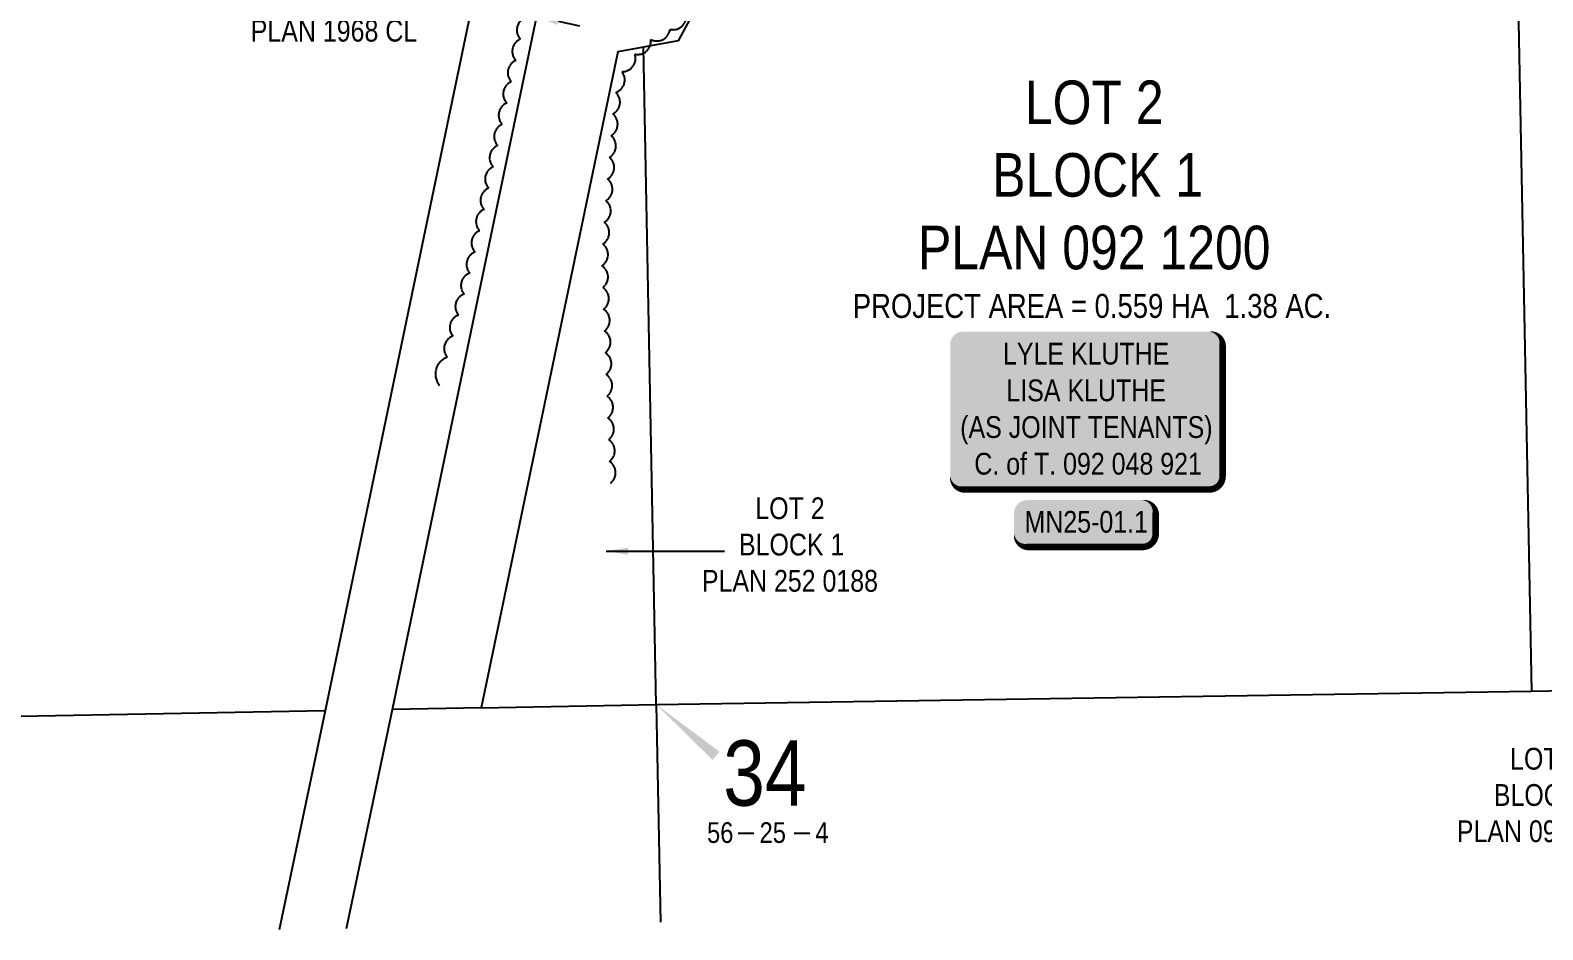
# Model space of a CAD drawing. Extents: x 88833 to 97610, y 5963373 to 5974710.
# Drawn here: x 89558 to 90252, y 5968939 to 5969352 of the extents above; entities that cross this region are included whole.
import ezdxf
from ezdxf.enums import TextEntityAlignment as Align

# ---------------------------------------------------------------- set-up
doc = ezdxf.new("R2010")
doc.units = 0
doc.header["$LTSCALE"] = 5
doc.header["$PDSIZE"] = 5
doc.linetypes.add('0', pattern=[1, 1, 0])
doc.layers.get('Defpoints').update_dxf_attribs({"color": 9})
for name, color, linetype in [('10', 1, 'Continuous'), ('9', 3, 'Continuous'), ('AS-OWNER', 7, 'Continuous'), ('C-SYMBOL', 7, 'Continuous'), ('L-AREAREQUIRED', 7, 'Continuous'), ('L-SECLBL', 7, 'Continuous'), ('L-TITLEDB', 4, 'Continuous'), ('L-TITLEDB-T', 4, 'Continuous'), ('P-APEX RECON-LINE LIST', 240, 'Continuous'), ('T-BUSH', 110, '0')]:
    doc.layers.add(name, color=color, linetype=linetype)
doc.styles.add('100L', font='ARIALN.TTF', dxfattribs={"height": 10})
doc.styles.add('175L', font='ARIALN.TTF', dxfattribs={"height": 2})
doc.styles.add('80', font='ARIALN.TTF', dxfattribs={"height": 10})
doc.styles.add('80CG', font='ARIALN.TTF', dxfattribs={"height": 10})
doc.styles.add('80L', font='ARIALN.TTF', dxfattribs={"height": 10})
doc.styles.add('SIMPLEX', font='ARIALN.TTF')
doc.dimstyles.new('Compass 5 000', dxfattribs={"dimscale": 5, "dimtxt": 9, "dimasz": 2, "dimexe": 0.2, "dimexo": 0.0625, "dimgap": 0.5, "dimtad": 0, "dimtih": 1, "dimtoh": 1, "dimzin": 0, "dimdsep": 46, "dimtxsty": '80CG', "dimcen": 0.1, "dimse1": 1, "dimse2": 1, "dimclrd": 256, "dimclrt": 256, "dimaunit": 1, "dimadec": 4, "dimazin": 0, "dimtfac": 0.06, "dimtofl": 0, "dimtmove": 0, "dimatfit": 1, "dimfxl": 0.2, "dimtolj": 1, "dimtzin": 0, "dimlwd": -1, "dimarcsym": 0})

# ---------------------------------------------------------------- blocks, each defined once
blk = doc.blocks.new('*D389')
at = {"layer": 'Defpoints', "color": 0, "transparency": 16777216}
for p in [(89816.68, 5969632.31), (89846.2, 5969626.16), (89760.82, 5969363.97)]:
    blk.add_point(p, dxfattribs=at)
at = {"layer": 'L-TITLEDB-T', "transparency": 16777216}
for p, q in [((89751.03, 5969366.01), (89741.24, 5969368.05)), ((89800.13, 5969355.79), (89809.92, 5969353.75))]:
    blk.add_line(p, q, dxfattribs=at)
for points in [[(89751.37, 5969367.64), (89750.69, 5969364.38), (89760.82, 5969363.97)], [(89800.47, 5969357.42), (89799.79, 5969354.16), (89790.34, 5969357.83)]]:
    blk.add_solid(points, dxfattribs=at)
at = {"layer": 'L-TITLEDB-T', "transparency": 16777216, "insert": (89697.31, 5969368.05), "char_height": 10, "attachment_point": 5, "style": '80CG'}
blk.add_mtext('\\A1;CN\\P30.18 RAILWAY\\PPLAN 1968 CL', dxfattribs=at)
blk = doc.blocks.new('L-SECLBL')
at = {"layer": '9', "color": 7}
for p, q in [((-5.08, -27.83), (-12.29, -27.83)), ((20.7, -27.83), (13.5, -27.83))]:
    blk.add_line(p, q, dxfattribs=at)
at = {"layer": '10', "color": 2, "style": 'SIMPLEX'}
blk.add_attdef('SEC', text='', height=30, dxfattribs=at).set_placement((0, 0), align=Align.MIDDLE)
at = {"layer": '10', "color": 5, "style": '80L'}
blk.add_attdef('TWP', text='', height=9.5, dxfattribs=at).set_placement((-14.43, -27.37), align=Align.MIDDLE_RIGHT)
blk.add_attdef('RGE', text='', height=9.5, dxfattribs=at).set_placement((3.62, -27.37), align=Align.MIDDLE_CENTER)
blk.add_attdef('MER', text='', height=9.5, dxfattribs=at).set_placement((23.17, -27.37), align=Align.MIDDLE_LEFT)
blk = doc.blocks.new('*U513')
at = {"true_color": 0xffffa8}
h = blk.add_hatch(color=51, dxfattribs=at)
edge = h.paths.add_edge_path()
edge.add_line((-26.5, -11.5), (26.5, -11.5))
edge.add_arc((26.5, -5.5), 6, 270, 360)
edge.add_line((32.5, -5.5), (32.5, 4))
edge.add_arc((26.5, 4), 6, 0, 90)
edge.add_line((26.5, 10), (-26.5, 10))
edge.add_arc((-26.5, 4), 6, 90, 180)
edge.add_line((-32.5, 4), (-32.5, -5.5))
edge.add_arc((-26.5, -5.5), 6, 180, 270)
at = {"color": 240, "flags": 128}
blk.add_lwpolyline([(-26.5, -11.5, 3, 3, 0), (26.5, -11.5, 3, 3, 0.414214), (32.5, -5.5, 3, 3, 0), (32.5, 4, 3, 0, 0.414214), (26.5, 10, 0, 0, 0), (-26.5, 10, 0, 0, 0.414214), (-32.5, 4, 0, 0, 0), (-32.5, -5.5, 0, 3, 0.414214)], format="xyseb", close=True, dxfattribs=at)
for points in [[(-24.67, -8.43, 0, 10, 0), (0, 0, 5, 5, 0)], [(21.05, -6.93, 0, 10, 0), (0, 0, 5, 5, 0)]]:
    blk.add_lwpolyline(points, format="xyseb", dxfattribs=at)
at = {"color": 4, "style": '80'}
blk.add_attdef('OTHER_001', (-14.7, -5), '', height=10, dxfattribs=at)
blk = doc.blocks.new('*U472')
h = blk.add_hatch(color=59)
edge = h.paths.add_edge_path()
edge.add_line((-56.5, -37), (56.5, -37))
edge.add_arc((56.5, -31), 6, 270, 360)
edge.add_line((62.5, -31), (62.5, 29.5))
edge.add_arc((56.5, 29.5), 6, 0, 90)
edge.add_line((56.5, 35.5), (-56.5, 35.5))
edge.add_arc((-56.5, 29.5), 6, 90, 180)
edge.add_line((-62.5, 29.5), (-62.5, -31))
edge.add_arc((-56.5, -31), 6, 180, 270)
at = {"color": 1, "flags": 128}
blk.add_lwpolyline([(-56.5, -37, 3, 3, 0), (56.5, -37, 3, 3, 0.414214), (62.5, -31, 3, 3, 0), (62.5, 29.5, 3, 0, 0.414214), (56.5, 35.5, 0, 0, 0), (-56.5, 35.5, 0, 0, 0.414214), (-62.5, 29.5, 0, 0, 0), (-62.5, -31, 0, 3, 0.414214)], format="xyseb", close=True, dxfattribs=at)
blk.add_lwpolyline([(-56.05, -9.74, 0, 7.5, 0), (0, 0, 0, 0, 0)], format="xyseb", dxfattribs=at)
at = {"color": 1, "style": '80'}
blk.add_attdef('ENTER_TEXT_001', (-35.99, -5), '', height=10, dxfattribs=at)

msp = doc.modelspace()

# ---------------------------------------------------------------- linework, layer by layer
at = {"layer": 'L-SECLBL', "flags": 128}
msp.add_lwpolyline([(89845.222, 5969042.022, 0, 5, 0), (89872.644, 5969018.432, 0, 0, 0)], format="xyseb", dxfattribs=at)
at = {"layer": 'L-TITLEDB', "flags": 128}
for points in [[(90231.251, 5969852.026), (90246.831, 5969048.137), (90524.412, 5969053.337), (90649.709, 5969055.684), (90641.162, 5969457.919), (90635.973, 5969723.181), (90443.845, 5969719.475), (90441.224, 5969856.138)], [(89764.879, 5969040.524), (89845.222, 5969042.022), (89839.382, 5969343.877), (89827.552, 5969341.715)]]:
    msp.add_lwpolyline(points, close=True, dxfattribs=at)
for points in [[(89703.106, 5968939.131), (89724.129, 5969039.759), (89743.451, 5969132.576), (89891.836, 5969845.378), (89926.933, 5969846.065)], [(89926.933, 5969846.065), (89852.824, 5969490.577), (89888.09, 5969437.19), (89878.113, 5969389.332), (89855.243, 5969346.779), (89839.382, 5969343.877), (89827.552, 5969341.715), (89764.879, 5969040.524), (89724.129, 5969039.759)], [(89860.911, 5969844.772), (89740.831, 5969267.942)], [(89740.831, 5969267.937), (89693.21, 5969039.182), (89672.186, 5968938.56)], [(89845.222, 5969042.022), (90246.831, 5969048.137)], [(89693.21, 5969039.182), (89049.854, 5969027.125)], [(89845.222, 5969042.022), (89847.152, 5968942.04)]]:
    msp.add_lwpolyline(points, dxfattribs=at)
at = {"layer": 'T-BUSH', "flags": 128}
msp.add_lwpolyline([(89824.164, 5969143.642, 0.5205671), (89823.779, 5969153.627, 0.5205671), (89823.393, 5969163.611, 0.5205671), (89823.008, 5969173.596, 0.5205671), (89822.622, 5969183.581, 0.5205671), (89822.237, 5969193.565, 0.5205671), (89821.851, 5969203.55, 0.5205671), (89821.466, 5969213.535, 0.5205671), (89821.08, 5969223.519, 0.5205671), (89820.695, 5969233.504, 0.5205671), (89820.309, 5969243.488, 0.5205671), (89820.702, 5969253.461, 0.5205671), (89821.382, 5969263.43, 0.5205671), (89822.118, 5969273.395, 0.5205671), (89822.917, 5969283.355, 0.5205671), (89823.716, 5969293.315, 0.5205671), (89824.515, 5969303.275, 0.5205671), (89825.314, 5969313.235, 0.5205671), (89826.634, 5969323.129, 0.5205671), (89829.49, 5969332.631, 0.5205671), (89835.402, 5969340.685, 0.5205671), (89842.738, 5969347.396, 0.5205671), (89851.535, 5969352.076, 0.5205671), (89858.952, 5969358.772, 0.5205671), (89864.226, 5969367.256, 0.5205671), (89867.915, 5969376.487, 0.5205671), (89870.843, 5969386.039, 0.5205671), (89873.999, 5969395.502, 0.5205671), (89877.191, 5969404.924, 0.5205671), (89879.26, 5969414.7, 0.5205671), (89881.328, 5969424.475, 0.5205671), (89882.574, 5969434.343, 0.5205671), (89881.249, 5969444.03, 0.5205671), (89874.351, 5969450.942, 0.5205671), (89865.876, 5969456.235, 0.5205671), (89860.028, 5969464.12, 0.5205671), (89860.931, 5969473.762, 0.5205671), (89862.798, 5969483.578, 0.5205671), (89864.581, 5969493.409, 0.5205671), (89866.244, 5969503.262, 0.5205671), (89867.907, 5969513.114, 0.5205671), (89870.32, 5969522.787, 0.5205671), (89873.308, 5969532.322, 0.5205671), (89876.297, 5969541.857, 0.5205671), (89879.285, 5969551.391, 0.5205671), (89881.091, 5969561.176, 0.5205671), (89880.537, 5969571.117, 0.5205671), (89880.477, 5969581.097, 0.5205671), (89883.073, 5969590.697, 0.5205671), (89886.047, 5969600.236, 0.5205671), (89888.787, 5969609.839, 0.5205671), (89891.074, 5969619.566, 0.5205671), (89893.36, 5969629.293, 0.5205671), (89896.422, 5969638.763, 0.5205671), (89900.402, 5969647.928, 0.5205671), (89904.379, 5969657.095, 0.5205671), (89905.823, 5969666.607, 0.5205671), (89904.791, 5969676.545, 0.5205671), (89905.306, 5969686.434, 0.5205671), (89906.99, 5969696.283, 0.5205671), (89908.674, 5969706.132, 0.5205671), (89910.456, 5969715.961, 0.5205671), (89912.965, 5969725.632, 0.5205671), (89915.474, 5969735.304, 0.5205671), (89918.171, 5969744.918, 0.5205671), (89920.211, 5969754.519, 0.5205671), (89921.037, 5969764.407, 0.5205671), (89922.978, 5969774.208, 0.5205671), (89924.76, 5969784.04, 0.5205671), (89926.541, 5969793.872, 0.5205671), (89928.323, 5969803.704, 0.5205671), (89930.104, 5969813.536, 0.5205671), (89931.886, 5969823.368, 0.5205671), (89932.753, 5969833.301, 0.5205671), (89928.721, 5969839.782, 0.5205671), (89919.362, 5969836.715, 0.5205671), (89914.941, 5969828.038, 0.5205671), (89912.618, 5969818.32, 0.5205671), (89910.295, 5969808.601, 0.5205671), (89907.973, 5969798.883, 0.5205671), (89905.65, 5969789.165, 0.5205671), (89903.327, 5969779.446, 0.5205671), (89901.003, 5969769.728, 0.5205671), (89898.619, 5969760.025, 0.5205671), (89896.235, 5969750.321, 0.5205671), (89893.851, 5969740.618, 0.5205671), (89891.467, 5969730.914, 0.5205671), (89889.084, 5969721.211, 0.5205671), (89886.7, 5969711.507, 0.5205671), (89884.316, 5969701.804, 0.5205671), (89882.645, 5969691.953, 0.5205671), (89880.987, 5969682.099, 0.5205671), (89879.329, 5969672.246, 0.5205671), (89877.671, 5969662.392, 0.5205671), (89876.013, 5969652.539, 0.5205671), (89874.272, 5969642.704, 0.5205671), (89871.663, 5969633.058, 0.5205671), (89869.054, 5969623.413, 0.5205671), (89866.446, 5969613.767, 0.5205671), (89863.837, 5969604.122, 0.5205671), (89861.228, 5969594.476, 0.5205671), (89858.62, 5969584.831, 0.5205671), (89856.011, 5969575.185, 0.5205671), (89853.402, 5969565.54, 0.5205671), (89851.341, 5969555.763, 0.5205671), (89849.303, 5969545.981, 0.5205671), (89847.265, 5969536.199, 0.5205671), (89845.227, 5969526.417, 0.5205671), (89843.189, 5969516.635, 0.5205671), (89841.152, 5969506.853, 0.5205671), (89839.164, 5969497.061, 0.5205671), (89837.198, 5969487.264, 0.5205671), (89835.232, 5969477.467, 0.5205671), (89833.266, 5969467.67, 0.5205671), (89831.3, 5969457.874, 0.5205671), (89830.147, 5969447.996, 0.5205671), (89834.963, 5969442.095, 0.5205671), (89844.773, 5969443.83, 0.5205671), (89854.604, 5969443.147, 0.5205671), (89861.495, 5969436.2, 0.5205671), (89862.344, 5969426.313, 0.5205671), (89870.154, 5969420.499, 0.5205671), (89873.123, 5969411.211, 0.5205671), (89872.538, 5969402.98, 0.5205671), (89869.028, 5969393.798, 0.5205671), (89863.361, 5969386.224, 0.5205671), (89853.784, 5969388.996, 0.5205671), (89852.189, 5969381.399, 0.5205671), (89852.242, 5969371.494, 0.5205671), (89850.274, 5969361.765, 0.5205671), (89840.74, 5969361.193, 0.5205671), (89833.318, 5969366.533, 0.5205671), (89824.169, 5969369.522, 0.5205671), (89814.189, 5969370.003, 0.5205671), (89804.2, 5969370.251, 0.5205671), (89794.211, 5969370.493, 0.5205671), (89786.989, 5969367.097, 0.5205671), (89784.91, 5969357.324, 0.5205671), (89782.83, 5969347.551, 0.5205671), (89780.75, 5969337.777, 0.5205671), (89778.671, 5969328.004, 0.5205671), (89776.591, 5969318.231, 0.5205671), (89774.512, 5969308.458, 0.5205671), (89772.432, 5969298.684, 0.5205671), (89770.352, 5969288.911, 0.5205671), (89768.273, 5969279.138, 0.5205671), (89766.193, 5969269.365, 0.5205671), (89764.114, 5969259.591, 0.5205671), (89762.034, 5969249.818, 0.5205671), (89759.591, 5969240.132, 0.5205671), (89757.008, 5969230.48, 0.5205671), (89754.425, 5969220.827, 0.5205671), (89751.842, 5969211.175, 0.5205671), (89749.259, 5969201.523, 0.5205671), (89745.782, 5969188.531, 0.5205671)], format="xyb", dxfattribs=at)

# ---------------------------------------------------------------- block references
at = {"layer": 'AS-OWNER', "color": 5}
ref = msp.add_blockref('*U472', (90042.625, 5969177.775), dxfattribs=at)
ref.add_attrib('ENTER_TEXT_001', 'LYLE KLUTHE', (90004.327, 5969198.126), dxfattribs={"layer": '0', "color": 1, "height": 10, "style": '80'})
ref.add_attrib('ENTER_TEXT_002', 'LISA KLUTHE', (90005.919, 5969181.282), dxfattribs={"layer": '0', "color": 1, "height": 10, "style": '80'})
ref.add_attrib('ENTER_TEXT_003', '(AS JOINT TENANTS)', (89984.715, 5969164.438), dxfattribs={"layer": '0', "color": 1, "height": 10, "style": '80'})
ref.add_attrib('ENTER_TEXT_004', 'C. of T. 092 048 921', (89991.182, 5969147.594), dxfattribs={"layer": '0', "color": 1, "height": 10, "style": '80'})
at = {"layer": 'L-SECLBL'}
msp.add_blockref('L-SECLBL', (89895.059, 5969010.565), dxfattribs=at).add_auto_attribs({'SEC': '34', 'TWP': '56', 'RGE': '25', 'MER': '4'})
at = {"layer": 'P-APEX RECON-LINE LIST'}
ref = msp.add_blockref('*U513', (90041.917, 5969125.864), dxfattribs=at)
ref.add_attrib('OTHER_001', 'MN25-01.1', (90014.219, 5969120.928), dxfattribs={"layer": '0', "color": 4, "height": 10, "style": '80'})

# ---------------------------------------------------------------- texts
at = {"layer": 'C-SYMBOL', "color": 3, "insert": (89960.279, 5969328.564), "char_height": 20, "attachment_point": 1, "style": '175L'}
msp.add_mtext_dynamic_manual_height_columns('\\pi54.11;LOT 2\\P\\pi39.103;BLOCK 1\\P\\pi5.0856;PLAN 092 1200', width=169.05243, gutter_width=55, heights=[0], dxfattribs=at)
at = {"layer": 'L-AREAREQUIRED', "color": 5, "style": '100L'}
msp.add_text('PROJECT AREA = 0.559 HA  1.38 AC.', height=11, dxfattribs=at).set_placement((90045.198, 5969216.265), align=Align.BOTTOM_CENTER)
at = {"layer": 'L-TITLEDB-T', "char_height": 9.99205, "attachment_point": 1, "style": '100L'}
for s, insert in [('\\pi29.035;LOT 2\\P\\pi21.538;BLOCK 1\\P\\pi4.5187;PLAN 252 0188', (89861.65, 5969137.121)), ('\\pi28.991;LOT 8\\P\\pi21.538;BLOCK 1\\P\\pi4.563;PLAN 092 1202', (90208.081, 5969022.104))]:
    msp.add_mtext_dynamic_manual_height_columns(s, width=88.46266, gutter_width=55, heights=[0], dxfattribs=dict(at, insert=insert))

# ---------------------------------------------------------------- dimensions: what is measured, and where the dimension line sits
at = {"layer": 'L-TITLEDB-T'}
dim = msp.add_linear_dim(base=(89760.823, 5969363.97), p1=(89846.201, 5969626.161), p2=(89816.684, 5969632.305), angle=168.240335, text='CN\\P30.18 RAILWAY\\PPLAN 1968 CL', dimstyle='Compass 5 000', dxfattribs=at)
dim.commit()
dim.dimension.update_dxf_attribs({"geometry": '*D389', "text_midpoint": (89697.311, 5969368.046), "dimtype": 161})

# ---------------------------------------------------------------- leaders
at = {"layer": 'L-TITLEDB-T', "path_type": 1}
msp.add_leader([(89822.202, 5969112.439), (89876.529, 5969112.439)], dimstyle='Compass 5 000', override={"dimgap": 0.5, "dimtad": 0}, dxfattribs=at)

doc.saveas('drawing.dxf')
